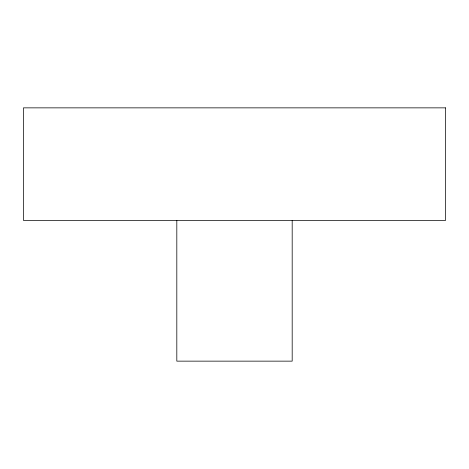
<?xml version="1.0" encoding="UTF-8"?>
<svg xmlns="http://www.w3.org/2000/svg" width="469" height="469" viewBox="0 0 469 469"><rect width="100%" height="100%" fill="white"/><g stroke="black" fill="none" stroke-linecap="round" stroke-linejoin="round"><path stroke-width="0.7" d="M292.187 220.401L292.187 361.142L176.813 361.142L176.813 220.401M445.55 107.858L23.45 107.858L23.45 220.418L445.55 220.418L445.55 107.858"/></g></svg>
